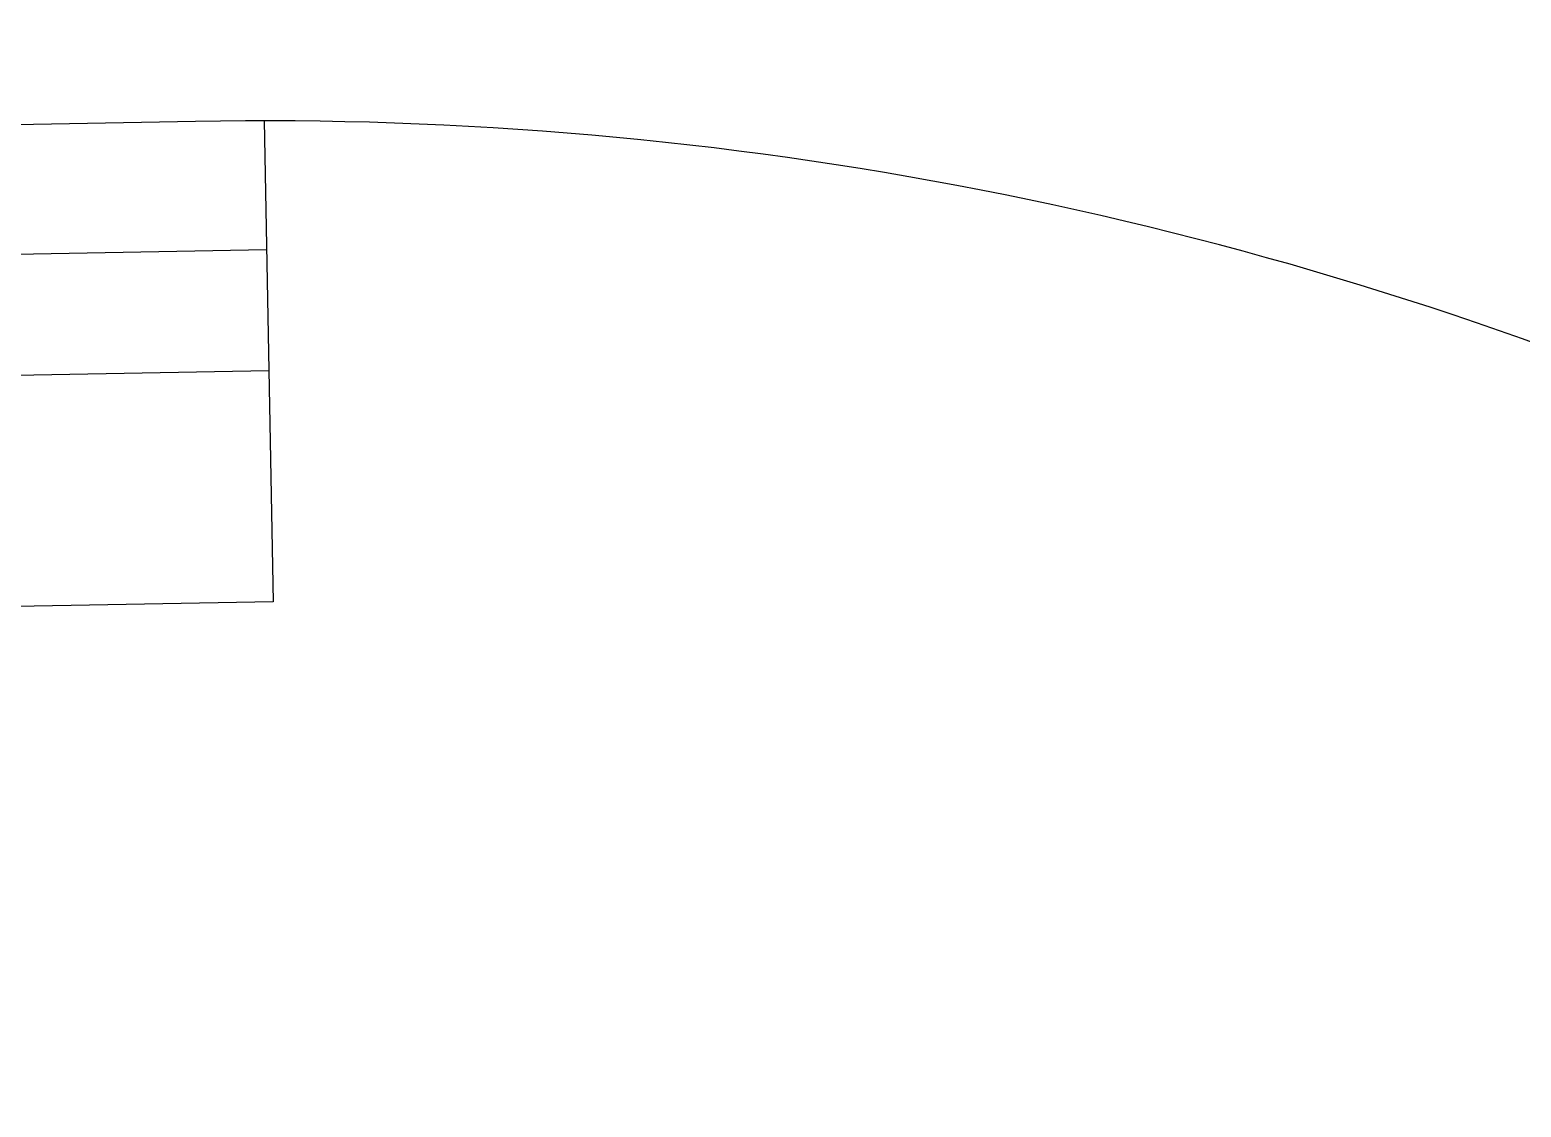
# Model space of a CAD drawing. Extents: x -30 to 1202, y 231 to 898.
# Drawn here: x 166.45 to 173.23, y 442.14 to 447.04 of the extents above; entities that cross this region are included whole.
import ezdxf

# ---------------------------------------------------------------- set-up
doc = ezdxf.new("R2010")
doc.units = 0
doc.header["$LTSCALE"] = 0.04
for name, color, linetype in [('0.5', 5, 'CONTINUOUS'), ('PISO', 1, 'CONTINUOUS'), ('PISOS', 1, 'CONTINUOUS')]:
    doc.layers.add(name, color=color, linetype=linetype)

msp = doc.modelspace()

# ---------------------------------------------------------------- linework, layer by layer
at = {"layer": '0.5'}
msp.add_arc((241.6448, 369.3595), 80.5866, 170.557845, 170.557845, dxfattribs=at)
at = {"layer": 'PISO'}
for p, q in [((167.2053, 446.6198), (131.5267, 445.9657)), ((167.5277, 446.0356), (131.5267, 445.3756)), ((167.5378, 445.4857), (131.5267, 444.8255)), ((167.557, 444.4359), (131.5267, 443.7753))]:
    msp.add_line(p, q, dxfattribs=at)
at = {"layer": 'PISOS'}
msp.add_line((167.5169, 446.6227), (167.557, 444.4359), dxfattribs=at)
msp.add_arc((167.5169, 429.6227), 17, 354.74777, 91.05032, dxfattribs=at)

doc.saveas('drawing.dxf')
